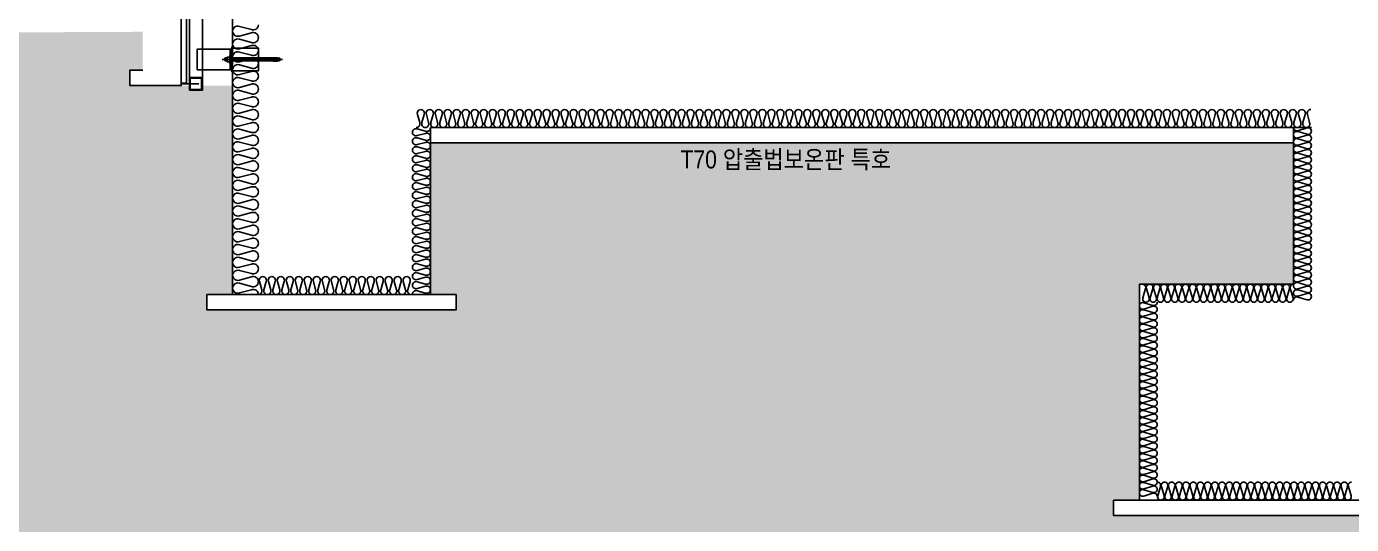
# Model space of a CAD drawing. Header units: millimetres. Extents: x 19868 to 801382, y -4805 to 85279.
# Drawn here: x 296686 to 301844, y 32914 to 34852 of the extents above; entities that cross this region are included whole.
import ezdxf
from ezdxf.enums import TextEntityAlignment as Align

# ---------------------------------------------------------------- set-up
doc = ezdxf.new("R2010")
doc.units = ezdxf.units.MM
doc.header["$LTSCALE"] = 250
for name, color, linetype in [('A-ETC-8', 8, 'Continuous'), ('A-FIN', 6, 'Continuous'), ('A-버림CONC', 4, 'Continuous'), ('ISL', 251, 'Continuous'), ('지반', 254, 'Continuous'), ('타일', 6, 'Continuous')]:
    doc.layers.add(name, color=color, linetype=linetype)
doc.layers.add('NOPLOT', color=191, linetype='Continuous', plot=False)
doc.layers.add('NOPLOT-단열', color=225, linetype='Continuous', plot=False)
doc.styles.add('Gdim', font='')
doc.styles.get('Gdim').set_extended_font_data('Dotum')

# ---------------------------------------------------------------- blocks, each defined once
blk = doc.blocks.new('A$Cae507117')
at = {"layer": 'A-ETC-8'}
for points in [[(-50, 0), (-50, -50), (0, -50), (0, 0)], [(-46.8, -3.2), (-46.8, -46.8), (-3.2, -46.8), (-3.2, -3.2)]]:
    blk.add_lwpolyline(points, close=True, dxfattribs=at)
blk = doc.blocks.new('너트 M12')
for p, q in [((-9, 0), (9, 0)), ((-9.5, -9), (-9.5, -0.5)), ((9, -9.5), (-9, -9.5)), ((0, -8.3), (0, -1.2)), ((9.5, -0.5), (9.5, -9))]:
    blk.add_line(p, q)
for centre, start, end in [((-9, -0.5), 90, 180), ((-9, -9), 180, 270), ((9, -0.5), 0, 90), ((9, -9), 270, 0)]:
    blk.add_arc(centre, 0.5, start, end)
at = {"extrusion": (0, 0, -1)}
for centre, major_axis, ratio, start_param, end_param in [((-4.8, -0.9), (-4.75, 0.31), 0.185359, -0.024388, 3.141593), ((4.8, -0.9), (4.75, 0.31), 0.185108, 3.141593, 6.30754), ((-4.8, -8.6), (4.75, 0.31), 0.187111, 0, 3.166211), ((4.8, -8.6), (-4.75, 0.31), 0.185991, 3.117121, 6.283185)]:
    blk.add_ellipse(centre, major_axis=major_axis, ratio=ratio, start_param=start_param, end_param=end_param, dxfattribs=at)
blk = doc.blocks.new('A$C72d8c3b6')
at = {"layer": 'A-ETC-8'}
for p, q in [((94, 0), (-141, 0)), ((-131, 4.5), (-129.5, 6)), ((-121, 4.5), (-131, 4.5)), ((-131, -4.5), (-131, 4.5)), ((-121, 6), (-129.5, 6)), ((-129.5, -6), (-129.5, 6)), ((0, 6), (-109.5, 6)), ((0, 6), (54, 6)), ((54, -6), (54, 6)), ((54, 6), (57, 6)), ((57, -6), (57, 6)), ((71, 4.5), (57, 4.5)), ((57.6, 6.2), (57.6, -6.2)), ((60.6, 6.2), (57.6, 6.2)), ((60.6, 6.2), (75.6, 6.2)), ((61.6, -2), (61.6, 2)), ((65.6, 1.5), (65.6, 2)), ((66.1, 1), (72.7, 1)), ((71, 4.5), (82, 6)), ((76.1, 2.7), (74.3, 1.5)), ((76.6, 5.2), (76.6, 3.5)), ((82, 6), (82.5, 6)), ((84, 4.5), (84, -4.5)), ((-120.8, -4.5), (-131, -4.5)), ((-131, -4.5), (-129.5, -6)), ((-121, -6), (-129.5, -6)), ((-109.5, -6), (0, -6)), ((54, -6), (0, -6)), ((57, -6), (54, -6)), ((71, -4.5), (57, -4.5)), ((60.6, -6.2), (57.6, -6.2)), ((75.6, -6.2), (60.6, -6.2)), ((65.6, -2), (65.6, -1.5)), ((66.1, -1), (72.7, -1)), ((82, -6), (71, -4.5)), ((76.1, -2.7), (74.3, -1.5)), ((76.6, -3.5), (76.6, -5.2)), ((82.5, -6), (82, -6))]:
    blk.add_line(p, q, dxfattribs=at)
for points in [[(-238.5, 40), (-103.5, 40), (-103.5, -40), (-238.5, -40)], [(-109.5, 15), (-109.5, -15), (-111.5, -15), (-111.5, 15)], [(-103.5, -40), (-109.5, -40), (-109.5, 40), (-103.5, 40)], [(-100, 44.5), (-100, -44.5), (0, -44.5), (0, 44.5)]]:
    blk.add_lwpolyline(points, close=True, dxfattribs=at)
blk.add_lwpolyline([(-103.5, 47.5), (-103.5, -47.5, 0.414214), (-102.5, -48.5), (-100, -48.5), (-100, 48.5), (-102.5, 48.5, 0.414214)], format="xyb", close=True, dxfattribs=at)
for centre, radius, start, end in [((63.6, 2), 2, 90, 180), ((63.6, 2), 2, 0, 90), ((66.1, 1.5), 0.5, 180, 270), ((72.7, 4), 3, 270, 303.6901), ((75.6, 5.2), 1, 0, 90), ((75.6, 3.5), 1, 303.6901, 0), ((82.5, 4.5), 1.5, 0, 90), ((63.6, -2), 2, 180, 270), ((63.6, -2), 2, 270, 0), ((66.1, -1.5), 0.5, 90, 180), ((72.7, -4), 3, 56.3099, 90), ((75.6, -5.2), 1, 270, 0), ((75.6, -3.5), 1, 0, 56.3099), ((82.5, -4.5), 1.5, 270, 0)]:
    blk.add_arc(centre, radius, start, end, dxfattribs=at)
at = {"layer": 'A-ETC-8', "rotation": 270}
blk.add_blockref('너트 M12', (-111.5, 0), dxfattribs=at)
blk = doc.blocks.new('A$C229340cb')
at = {"layer": 'A-FIN'}
blk.add_lwpolyline([(-67.9, 3), (-47.9, 3), (-47.9, 297), (-67.9, 297)], close=True, dxfattribs=at)
at = {"layer": 'NOPLOT'}
for p, q in [((-67.9, 300), (0, 300)), ((-67.9, 0), (0, 0))]:
    blk.add_line(p, q, dxfattribs=at)
blk = doc.blocks.new('A$C4a48d538')
at = {"layer": 'A-FIN'}
blk.add_blockref('A$C229340cb', (-232.1, -300), dxfattribs=at)

msp = doc.modelspace()

# ---------------------------------------------------------------- hatches: boundary and pattern name
at = {"layer": '지반'}
h = msp.add_hatch(dxfattribs=at)
h.set_pattern_fill('EARTH', color=251, scale=70, angle=45)
h.paths.add_polyline_path([(230117.8, 33228.9), (230117.8, 23234.4), (380882.4, 23234.4), (380882.4, 34608.9), (372088.2, 34608.9), (372088.2, 34478.9), (372138.2, 34478.9), (372138.2, 34418.9), (371888.2, 34418.9), (371888.2, 34478.9), (371938.2, 34478.9), (371938.2, 34628.9), (369888.2, 34628.9), (369888.2, 33808.9), (369988.2, 33808.9), (369988.2, 33748.9), (369018.2, 33748.9), (369018.2, 33808.9), (369118.2, 33808.9), (369118.2, 34448.9), (368478.2, 34448.9), (368298.2, 34268.9), (366478.2, 34268.9), (366298.2, 34448.9), (365558.2, 34448.9), (365558.2, 33808.9), (365658.2, 33808.9), (365658.2, 33748.9), (364718.2, 33748.9), (364718.2, 33808.9), (364818.2, 33808.9), (364818.2, 34248.9), (359718.2, 34248.9), (359648.2, 34318.9), (332888.2, 34318.9), (332888.2, 33878.9), (332988.2, 33878.9), (332988.2, 33818.9), (332188.2, 33818.9), (332188.2, 33878.9), (332288.2, 33878.9), (332288.2, 34518.9), (331358.2, 34518.9), (331178.2, 34338.9), (329598.2, 34338.9), (329418.2, 34518.9), (328588.2, 34518.9), (328588.2, 33878.9), (328688.2, 33878.9), (328688.2, 33818.9), (327888.2, 33818.9), (327888.2, 33078.9), (327988.2, 33078.9), (327988.2, 33018.9), (327388.2, 33018.9), (327388.2, 33078.9), (327488.2, 33078.9), (327488.2, 33418.9), (324988.2, 33418.9), (324988.2, 32878.9), (325088.2, 32878.9), (325088.2, 32818.9), (324288.2, 32818.9), (324288.2, 32878.9), (324388.2, 32878.9), (324388.2, 33418.9), (320338.2, 33418.9), (319938.2, 33018.9), (307728.2, 33018.9), (307658.2, 32948.9), (300918.2, 32948.9), (300918.2, 33008.9), (301018.2, 33008.9), (301018.2, 33848.9), (301618.2, 33848.9), (301618.2, 34398.9), (298258.2, 34398.9), (298258.2, 33808.9), (298358.2, 33808.9), (298358.2, 33748.9), (297388.2, 33748.9), (297388.2, 33808.9), (297488.2, 33808.9), (297488.2, 34622.3), (297370.2, 34622.3), (297370.2, 34603.9), (297320.2, 34603.9), (297320.2, 34622.3), (297088.2, 34622.3), (297088.2, 34682.3), (297138.2, 34682.3), (297138.2, 34831.6), (294813.2, 34820.3), (292488.3, 34808.9), (280638.2, 34568.9), (268788.2, 34328.9), (245888.2, 34228.9), (237788.2, 33228.9)])

# ---------------------------------------------------------------- linework, layer by layer
at = {"layer": 'A-ETC-8'}
for p, q in [((297320.2, 34653.9, 0), (297320.2, 43706.2)), ((297370.2, 34653.9, 0), (297370.2, 43705.7))]:
    msp.add_line(p, q, dxfattribs=at)
at = {"layer": 'A-버림CONC'}
for p, q in [((301018.2, 33008.9), (300918.2, 33008.9)), ((300918.2, 33008.9), (300918.2, 32948.9)), ((300918.2, 32948.9), (307658.2, 32948.9))]:
    msp.add_line(p, q, dxfattribs=at)
for points in [[(297138.2, 34682.3), (297088.2, 34682.3), (297088.2, 34622.3), (297288.2, 34622.3), (297288.2, 34682.3), (297288.2, 34682.3)], [(298258.2, 34398.9), (301618.2, 34398.9)], [(297488.2, 33808.9), (297388.2, 33808.9), (297388.2, 33748.9), (298358.2, 33748.9), (298358.2, 33808.9), (298258.2, 33808.9)]]:
    msp.add_lwpolyline(points, dxfattribs=at)
at = {"layer": 'ISL'}
for p, q in [((297488.2, 42224.2), (297488.2, 33808.9)), ((298258.2, 34458.9), (301688.2, 34458.9))]:
    msp.add_line(p, q, dxfattribs=at)
for points in [[(297588.2, 34858.9, -0.524856), (297561.1, 34840.2), (297515.3, 34852.6, 1.449198), (297515.3, 34815.2), (297561.1, 34827.6, -0.524856), (297588.2, 34808.9, -0.524856), (297561.1, 34790.2), (297515.3, 34802.6, 1.449198), (297515.3, 34765.2), (297561.1, 34777.6, -0.524856), (297588.2, 34758.9, -0.524856), (297561.1, 34740.2), (297515.3, 34752.6, 1.449198), (297515.3, 34715.2), (297561.1, 34727.6, -0.524856), (297588.2, 34708.9, -0.524856), (297561.1, 34690.2), (297515.3, 34702.6, 1.449198), (297515.3, 34665.2), (297561.1, 34677.6, -0.524856), (297588.2, 34658.9, -0.524856), (297561.1, 34640.2), (297515.3, 34652.6, 1.449198), (297515.3, 34615.2), (297561.1, 34627.6, -0.524856), (297588.2, 34608.9, -0.524856), (297561.1, 34590.2), (297515.3, 34602.6, 0.524933), (297488.2, 34583.9, 0.524933), (297515.3, 34565.2), (297561.1, 34577.6, -0.524856), (297588.2, 34558.9, -0.524856), (297561.1, 34540.2), (297515.3, 34552.6, 1.449198), (297515.3, 34515.2), (297561.1, 34527.6, -0.524856), (297588.2, 34508.9, -0.524856), (297561.1, 34490.2), (297515.3, 34502.6, 1.449198), (297515.3, 34465.2), (297561.1, 34477.6, -0.524856), (297588.2, 34458.9, -0.524856), (297561.1, 34440.2), (297515.3, 34452.6, 1.449198), (297515.3, 34415.2), (297561.1, 34427.6, -0.524856), (297588.2, 34408.9, -0.524856), (297561.1, 34390.2), (297515.3, 34402.6, 1.449198), (297515.3, 34365.2), (297561.1, 34377.6, -0.524856), (297588.2, 34358.9, -0.524856), (297561.1, 34340.2), (297515.3, 34352.6, 1.449198), (297515.3, 34315.2), (297561.1, 34327.6, -0.524856), (297588.2, 34308.9, -0.524856), (297561.1, 34290.2), (297515.3, 34302.6, 1.449198), (297515.3, 34265.2), (297561.1, 34277.6, -0.524856), (297588.2, 34258.9, -0.524856), (297561.1, 34240.2), (297515.3, 34252.6, 1.449198), (297515.3, 34215.2), (297561.1, 34227.6, -0.524856), (297588.2, 34208.9, -0.524856), (297561.1, 34190.2), (297515.3, 34202.6, 1.449198), (297515.3, 34165.2), (297561.1, 34177.6, -0.524856), (297588.2, 34158.9, -0.524856), (297561.1, 34140.2), (297515.3, 34152.6, 1.449198), (297515.3, 34115.2), (297561.1, 34127.6, -0.524856), (297588.2, 34108.9, -0.524856), (297561.1, 34090.2), (297515.3, 34102.6, 1.449198), (297515.3, 34065.2), (297561.1, 34077.6, -0.524856), (297588.2, 34058.9, -0.524856), (297561.1, 34040.2), (297515.3, 34052.6, 1.449198), (297515.3, 34015.2), (297561.1, 34027.6, -0.524856), (297588.2, 34008.9, -0.524856), (297561.1, 33990.2), (297515.3, 34002.6, 1.449198), (297515.3, 33965.2), (297561.1, 33977.6, -0.524856), (297588.2, 33958.9, -0.524856), (297561.1, 33940.2), (297515.3, 33952.6, 1.449198), (297515.3, 33915.2), (297561.1, 33927.6, -0.524856), (297588.2, 33908.9, -0.524856), (297561.1, 33890.2), (297515.3, 33902.6, 1.449198), (297515.3, 33865.2), (297561.1, 33877.6, -0.524856), (297588.2, 33858.9, -0.524856), (297561.1, 33840.2), (297515.3, 33852.6, 1.449198), (297515.3, 33815.2), (297561.1, 33827.6, -0.524856), (297588.2, 33808.9)], [(301685.7, 34528.9, 0.524906), (301672.6, 34510), (301681.3, 34477.9, -0.524856), (301668.2, 34458.9, -0.524856), (301655.1, 34477.9), (301663.8, 34510, 1.449198), (301637.6, 34510), (301646.3, 34477.9, -0.524856), (301633.2, 34458.9, -0.524856), (301620.1, 34477.9), (301628.8, 34510, 1.449198), (301602.6, 34510), (301611.3, 34477.9, -0.524856), (301598.2, 34458.9, -0.524856), (301585.1, 34477.9), (301593.8, 34510, 1.449198), (301567.6, 34510), (301576.3, 34477.9, -0.524856), (301563.2, 34458.9, -0.524856), (301550.1, 34477.9), (301558.8, 34510, 1.449198), (301532.6, 34510), (301541.3, 34477.9, -0.524856), (301528.2, 34458.9, -0.524856), (301515.1, 34477.9), (301523.8, 34510, 1.449198), (301497.6, 34510), (301506.3, 34477.9, -0.524856), (301493.2, 34458.9, -0.524856), (301480.1, 34477.9), (301488.8, 34510, 1.449198), (301462.6, 34510), (301471.3, 34477.9, -0.524856), (301458.2, 34458.9, -0.524856), (301445.1, 34477.9), (301453.8, 34510, 1.449198), (301427.6, 34510), (301436.3, 34477.9, -0.524856), (301423.2, 34458.9, -0.524856), (301410.1, 34477.9), (301418.8, 34510, 1.449198), (301392.6, 34510), (301401.3, 34477.9, -0.524856), (301388.2, 34458.9, -0.524856), (301375.1, 34477.9), (301383.8, 34510, 1.449198), (301357.6, 34510), (301366.3, 34477.9, -0.524856), (301353.2, 34458.9, -0.524856), (301340.1, 34477.9), (301348.8, 34510, 1.449198), (301322.6, 34510), (301331.3, 34477.9, -0.524856), (301318.2, 34458.9, -0.524856), (301305.1, 34477.9), (301313.8, 34510, 1.449198), (301287.6, 34510), (301296.3, 34477.9, -0.524856), (301283.2, 34458.9, -0.524856), (301270.1, 34477.9), (301278.8, 34510, 1.449198), (301252.6, 34510), (301261.3, 34477.9, -0.524856), (301248.2, 34458.9, -0.524856), (301235.1, 34477.9), (301243.8, 34510, 1.449198), (301217.6, 34510), (301226.3, 34477.9, -0.524856), (301213.2, 34458.9, -0.524856), (301200.1, 34477.9), (301208.8, 34510, 1.449198), (301182.6, 34510), (301191.3, 34477.9, -0.524856), (301178.2, 34458.9, -0.524856), (301165.1, 34477.9), (301173.8, 34510, 1.449198), (301147.6, 34510), (301156.3, 34477.9, -0.524856), (301143.2, 34458.9, -0.524856), (301130.1, 34477.9), (301138.8, 34510, 1.449198), (301112.6, 34510), (301121.3, 34477.9, -0.524856), (301108.2, 34458.9, -0.524856), (301095.1, 34477.9), (301103.8, 34510, 1.449198), (301077.6, 34510), (301086.3, 34477.9, -0.524856), (301073.2, 34458.9, -0.524856), (301060.1, 34477.9), (301068.8, 34510, 1.449198), (301042.6, 34510), (301051.3, 34477.9, -0.524856), (301038.2, 34458.9, -0.524856), (301025.1, 34477.9), (301033.8, 34510, 1.449198), (301007.6, 34510), (301016.3, 34477.9, -0.524856), (301003.2, 34458.9, -0.524856), (300990.1, 34477.9), (300998.8, 34510, 1.449198), (300972.6, 34510), (300981.3, 34477.9, -0.524856), (300968.2, 34458.9, -0.524856), (300955.1, 34477.9), (300963.8, 34510, 1.449198), (300937.6, 34510), (300946.3, 34477.9, -0.524856), (300933.2, 34458.9, -0.524856), (300920.1, 34477.9), (300928.8, 34510, 1.449198), (300902.6, 34510), (300911.3, 34477.9, -0.524856), (300898.2, 34458.9, -0.524856), (300885.1, 34477.9), (300893.8, 34510, 1.449198), (300867.6, 34510), (300876.3, 34477.9, -0.524856), (300863.2, 34458.9, -0.524856), (300850.1, 34477.9), (300858.8, 34510, 1.449198), (300832.6, 34510), (300841.3, 34477.9, -0.524856), (300828.2, 34458.9, -0.524856), (300815.1, 34477.9), (300823.8, 34510, 1.449198), (300797.6, 34510), (300806.3, 34477.9, -0.524856), (300793.2, 34458.9, -0.524856), (300780.1, 34477.9), (300788.8, 34510, 1.449198), (300762.6, 34510), (300771.3, 34477.9, -0.524856), (300758.2, 34458.9, -0.524856), (300745.1, 34477.9), (300753.8, 34510, 1.449198), (300727.6, 34510), (300736.3, 34477.9, -0.524856), (300723.2, 34458.9, -0.524856), (300710.1, 34477.9), (300718.8, 34510, 1.449198), (300692.6, 34510), (300701.3, 34477.9, -0.524856), (300688.2, 34458.9, -0.524856), (300675.1, 34477.9), (300683.8, 34510, 1.449198), (300657.6, 34510), (300666.3, 34477.9, -0.524856), (300653.2, 34458.9, -0.524856), (300640.1, 34477.9), (300648.8, 34510, 1.449198), (300622.6, 34510), (300631.3, 34477.9, -0.524856), (300618.2, 34458.9, -0.524856), (300605.1, 34477.9), (300613.8, 34510, 1.449198), (300587.6, 34510), (300596.3, 34477.9, -0.524856), (300583.2, 34458.9, -0.524856), (300570.1, 34477.9), (300578.8, 34510, 1.449198), (300552.6, 34510), (300561.3, 34477.9, -0.524856), (300548.2, 34458.9, -0.524856), (300535.1, 34477.9), (300543.8, 34510, 1.449198), (300517.6, 34510), (300526.3, 34477.9, -0.524856), (300513.2, 34458.9, -0.524856), (300500.1, 34477.9), (300508.8, 34510, 1.449198), (300482.6, 34510), (300491.3, 34477.9, -0.524856), (300478.2, 34458.9, -0.524856), (300465.1, 34477.9), (300473.8, 34510, 1.449198), (300447.6, 34510), (300456.3, 34477.9, -0.524856), (300443.2, 34458.9, -0.524856), (300430.1, 34477.9), (300438.8, 34510, 1.449198), (300412.6, 34510), (300421.3, 34477.9, -0.524856), (300408.2, 34458.9, -0.524856), (300395.1, 34477.9), (300403.8, 34510, 1.449198), (300377.6, 34510), (300386.3, 34477.9, -0.524856), (300373.2, 34458.9, -0.524856), (300360.1, 34477.9), (300368.8, 34510, 1.449198), (300342.6, 34510), (300351.3, 34477.9, -0.524856), (300338.2, 34458.9, -0.524856), (300325.1, 34477.9), (300333.8, 34510, 1.449198), (300307.6, 34510), (300316.3, 34477.9, -0.524856), (300303.2, 34458.9, -0.524856), (300290.1, 34477.9), (300298.8, 34510, 1.449198), (300272.6, 34510), (300281.3, 34477.9, -0.524856), (300268.2, 34458.9, -0.524856), (300255.1, 34477.9), (300263.8, 34510, 1.449198), (300237.6, 34510), (300246.3, 34477.9, -0.524856), (300233.2, 34458.9, -0.524856), (300220.1, 34477.9), (300228.8, 34510, 1.449198), (300202.6, 34510), (300211.3, 34477.9, -0.524856), (300198.2, 34458.9, -0.524856), (300185.1, 34477.9), (300193.8, 34510, 1.449198), (300167.6, 34510), (300176.3, 34477.9, -0.524856), (300163.2, 34458.9, -0.524856), (300150.1, 34477.9), (300158.8, 34510, 1.449198), (300132.6, 34510), (300141.3, 34477.9, -0.524856), (300128.2, 34458.9, -0.524856), (300115.1, 34477.9), (300123.8, 34510, 1.449198), (300097.6, 34510), (300106.3, 34477.9, -0.524856), (300093.2, 34458.9, -0.524856), (300080.1, 34477.9), (300088.8, 34510, 1.449198), (300062.6, 34510), (300071.3, 34477.9, -0.524856), (300058.2, 34458.9, -0.524856), (300045.1, 34477.9), (300053.8, 34510, 1.449198), (300027.6, 34510), (300036.3, 34477.9, -0.524856), (300023.2, 34458.9, -0.524856), (300010.1, 34477.9), (300018.8, 34510, 1.449198), (299992.6, 34510), (300001.3, 34477.9, -0.524856), (299988.2, 34458.9, -0.524856), (299975.1, 34477.9), (299983.8, 34510, 1.449198), (299957.6, 34510), (299966.3, 34477.9, -0.524856), (299953.2, 34458.9, -0.524856), (299940.1, 34477.9), (299948.8, 34510, 1.449198), (299922.6, 34510), (299931.3, 34477.9, -0.524856), (299918.2, 34458.9, -0.524856), (299905.1, 34477.9), (299913.8, 34510, 1.449198), (299887.6, 34510), (299896.3, 34477.9, -0.524856), (299883.2, 34458.9, -0.524856), (299870.1, 34477.9), (299878.8, 34510, 1.449198), (299852.6, 34510), (299861.3, 34477.9, -0.524856), (299848.2, 34458.9, -0.524856), (299835.1, 34477.9), (299843.8, 34510, 1.449198), (299817.6, 34510), (299826.3, 34477.9, -0.524856), (299813.2, 34458.9, -0.524856), (299800.1, 34477.9), (299808.8, 34510, 1.449198), (299782.6, 34510), (299791.3, 34477.9, -0.524856), (299778.2, 34458.9, -0.524856), (299765.1, 34477.9), (299773.8, 34510, 1.449198), (299747.6, 34510), (299756.3, 34477.9, -0.524856), (299743.2, 34458.9, -0.524856), (299730.1, 34477.9), (299738.8, 34510, 1.449198), (299712.6, 34510), (299721.3, 34477.9, -0.524856), (299708.2, 34458.9, -0.524856), (299695.1, 34477.9), (299703.8, 34510, 1.449198), (299677.6, 34510), (299686.3, 34477.9, -0.524856), (299673.2, 34458.9, -0.524856), (299660.1, 34477.9), (299668.8, 34510, 1.449198), (299642.6, 34510), (299651.3, 34477.9, -0.524856), (299638.2, 34458.9, -0.524856), (299625.1, 34477.9), (299633.8, 34510, 1.449198), (299607.6, 34510), (299616.3, 34477.9, -0.524856), (299603.2, 34458.9, -0.524856), (299590.1, 34477.9), (299598.8, 34510, 1.449198), (299572.6, 34510), (299581.3, 34477.9, -0.524856), (299568.2, 34458.9, -0.524856), (299555.1, 34477.9), (299563.8, 34510, 1.449198), (299537.6, 34510), (299546.3, 34477.9, -0.524856), (299533.2, 34458.9, -0.524856), (299520.1, 34477.9), (299528.8, 34510, 1.449198), (299502.6, 34510), (299511.3, 34477.9, -0.524856), (299498.2, 34458.9, -0.524856), (299485.1, 34477.9), (299493.8, 34510, 1.449198), (299467.6, 34510), (299476.3, 34477.9, -0.524856), (299463.2, 34458.9, -0.524856), (299450.1, 34477.9), (299458.8, 34510, 1.449198), (299432.6, 34510), (299441.3, 34477.9, -0.524856), (299428.2, 34458.9, -0.524856), (299415.1, 34477.9), (299423.8, 34510, 1.449198), (299397.6, 34510), (299406.3, 34477.9, -0.524856), (299393.2, 34458.9, -0.524856), (299380.1, 34477.9), (299388.8, 34510, 1.449198), (299362.6, 34510), (299371.3, 34477.9, -0.524856), (299358.2, 34458.9, -0.524856), (299345.1, 34477.9), (299353.8, 34510, 1.449198), (299327.6, 34510), (299336.3, 34477.9, -0.524856), (299323.2, 34458.9, -0.524856), (299310.1, 34477.9), (299318.8, 34510, 1.449198), (299292.6, 34510), (299301.3, 34477.9, -0.524856), (299288.2, 34458.9, -0.524856), (299275.1, 34477.9), (299283.8, 34510, 1.449198), (299257.6, 34510), (299266.3, 34477.9, -0.524856), (299253.2, 34458.9, -0.524856), (299240.1, 34477.9), (299248.8, 34510, 1.449198), (299222.6, 34510), (299231.3, 34477.9, -0.524856), (299218.2, 34458.9, -0.524856), (299205.1, 34477.9), (299213.8, 34510, 1.449198), (299187.6, 34510), (299196.3, 34477.9, -0.524856), (299183.2, 34458.9, -0.524856), (299170.1, 34477.9), (299178.8, 34510, 1.449198), (299152.6, 34510), (299161.3, 34477.9, -0.524856), (299148.2, 34458.9, -0.524856), (299135.1, 34477.9), (299143.8, 34510, 1.449198), (299117.6, 34510), (299126.3, 34477.9, -0.524856), (299113.2, 34458.9, -0.524856), (299100.1, 34477.9), (299108.8, 34510, 1.449198), (299082.6, 34510), (299091.3, 34477.9, -0.524856), (299078.2, 34458.9, -0.524856), (299065.1, 34477.9), (299073.8, 34510, 1.449198), (299047.6, 34510), (299056.3, 34477.9, -0.524856), (299043.2, 34458.9, -0.524856), (299030.1, 34477.9), (299038.8, 34510, 1.449198), (299012.6, 34510), (299021.3, 34477.9, -0.524856), (299008.2, 34458.9, -0.524856), (298995.1, 34477.9), (299003.8, 34510, 1.449198), (298977.6, 34510), (298986.3, 34477.9, -0.524856), (298973.2, 34458.9, -0.524856), (298960.1, 34477.9), (298968.8, 34510, 1.449198), (298942.6, 34510), (298951.3, 34477.9, -0.524856), (298938.2, 34458.9, -0.524856), (298925.1, 34477.9), (298933.8, 34510, 1.449198), (298907.6, 34510), (298916.3, 34477.9, -0.524856), (298903.2, 34458.9, -0.524856), (298890.1, 34477.9), (298898.8, 34510, 1.449198), (298872.6, 34510), (298881.3, 34477.9, -0.524856), (298868.2, 34458.9, -0.524856), (298855.1, 34477.9), (298863.8, 34510, 1.449198), (298837.6, 34510), (298846.3, 34477.9, -0.524856), (298833.2, 34458.9, -0.524856), (298820.1, 34477.9), (298828.8, 34510, 1.449198), (298802.6, 34510), (298811.3, 34477.9, -0.524856), (298798.2, 34458.9, -0.524856), (298785.1, 34477.9), (298793.8, 34510, 1.449198), (298767.6, 34510), (298776.3, 34477.9, -0.524856), (298763.2, 34458.9, -0.524856), (298750.1, 34477.9), (298758.8, 34510, 1.449198), (298732.6, 34510), (298741.3, 34477.9, -0.524856), (298728.2, 34458.9, -0.524856), (298715.1, 34477.9), (298723.8, 34510, 1.449198), (298697.6, 34510), (298706.3, 34477.9, -0.524856), (298693.2, 34458.9, -0.524856), (298680.1, 34477.9), (298688.8, 34510, 1.449198), (298662.6, 34510), (298671.3, 34477.9, -0.524856), (298658.2, 34458.9, -0.524856), (298645.1, 34477.9), (298653.8, 34510, 1.449198), (298627.6, 34510), (298636.3, 34477.9, -0.524856), (298623.2, 34458.9, -0.524856), (298610.1, 34477.9), (298618.8, 34510, 1.449198), (298592.6, 34510), (298601.3, 34477.9, -0.524856), (298588.2, 34458.9, -0.524856), (298575.1, 34477.9), (298583.8, 34510, 1.449198), (298557.6, 34510), (298566.3, 34477.9, -0.524856), (298553.2, 34458.9, -0.524856), (298540.1, 34477.9), (298548.8, 34510, 1.449198), (298522.6, 34510), (298531.3, 34477.9, -0.524856), (298518.2, 34458.9, -0.524856), (298505.1, 34477.9), (298513.8, 34510, 1.449198), (298487.6, 34510), (298496.3, 34477.9, -0.524856), (298483.2, 34458.9, -0.524856), (298470.1, 34477.9), (298478.8, 34510, 1.449198), (298452.6, 34510), (298461.3, 34477.9, -0.524856), (298448.2, 34458.9, -0.524856), (298435.1, 34477.9), (298443.8, 34510, 1.449198), (298417.6, 34510), (298426.3, 34477.9, -0.524856), (298413.2, 34458.9, -0.524856), (298400.1, 34477.9), (298408.8, 34510, 1.449198), (298382.6, 34510), (298391.3, 34477.9, -0.524856), (298378.2, 34458.9, -0.524856), (298365.1, 34477.9), (298373.8, 34510, 1.449198), (298347.6, 34510), (298356.3, 34477.9, -0.524856), (298343.2, 34458.9, -0.524856), (298330.1, 34477.9), (298338.8, 34510, 1.449198), (298312.6, 34510), (298321.3, 34477.9, -0.524856), (298308.2, 34458.9, -0.524856), (298295.1, 34477.9), (298303.8, 34510, 1.449198), (298277.6, 34510), (298286.3, 34477.9, -0.524856), (298273.2, 34458.9, -0.524856), (298260.1, 34477.9), (298268.8, 34510, 1.449198), (298242.6, 34510), (298251.3, 34477.9, -0.524856), (298238.2, 34458.9, -0.524856), (298225.1, 34477.9), (298233.8, 34510, 1.449198), (298207.6, 34510), (298216.3, 34477.9, -0.524856), (298203.2, 34458.9)], [(298188.2, 33810.5, -0.522884), (298207.2, 33823.5), (298239.2, 33814.8, 0.524856), (298258.2, 33827.9, 0.524856), (298239.2, 33841), (298207.2, 33832.3, -1.449198), (298207.2, 33858.5), (298239.2, 33849.8, 0.524856), (298258.2, 33862.9, 0.524856), (298239.2, 33876), (298207.2, 33867.3, -1.449198), (298207.2, 33893.5), (298239.2, 33884.8, 0.524856), (298258.2, 33897.9, 0.524856), (298239.2, 33911), (298207.2, 33902.3, -1.449198), (298207.2, 33928.5), (298239.2, 33919.8, 0.524856), (298258.2, 33932.9, 0.524856), (298239.2, 33946), (298207.2, 33937.3, -1.449198), (298207.2, 33963.5), (298239.2, 33954.8, 0.524856), (298258.2, 33967.9, 0.524856), (298239.2, 33981), (298207.2, 33972.3, -1.449198), (298207.2, 33998.5), (298239.2, 33989.8, 0.524856), (298258.2, 34002.9, 0.524856), (298239.2, 34016), (298207.2, 34007.3, -1.449198), (298207.2, 34033.5), (298239.2, 34024.8, 0.524856), (298258.2, 34037.9, 0.524856), (298239.2, 34051), (298207.2, 34042.3, -1.449198), (298207.2, 34068.5), (298239.2, 34059.8, 0.524856), (298258.2, 34072.9, 0.524856), (298239.2, 34086), (298207.2, 34077.3, -1.449198), (298207.2, 34103.5), (298239.2, 34094.8, 0.524856), (298258.2, 34107.9, 0.524856), (298239.2, 34121), (298207.2, 34112.3, -1.449198), (298207.2, 34138.5), (298239.2, 34129.8, 0.524856), (298258.2, 34142.9, 0.524856), (298239.2, 34156), (298207.2, 34147.3, -1.449198), (298207.2, 34173.5), (298239.2, 34164.8, 0.524856), (298258.2, 34177.9, 0.524856), (298239.2, 34191), (298207.2, 34182.3, -1.449198), (298207.2, 34208.5), (298239.2, 34199.8, 0.524856), (298258.2, 34212.9, 0.524856), (298239.2, 34226), (298207.2, 34217.3, -1.449198), (298207.2, 34243.5), (298239.2, 34234.8, 0.524856), (298258.2, 34247.9, 0.524856), (298239.2, 34261), (298207.2, 34252.3, -1.449198), (298207.2, 34278.5), (298239.2, 34269.8, 0.524856), (298258.2, 34282.9, 0.524856), (298239.2, 34296), (298207.2, 34287.3, -1.449198), (298207.2, 34313.5), (298239.2, 34304.8, 0.524856), (298258.2, 34317.9, 0.524856), (298239.2, 34331), (298207.2, 34322.3, -1.449198), (298207.2, 34348.5), (298239.2, 34339.8, 0.524856), (298258.2, 34352.9, 0.524856), (298239.2, 34366), (298207.2, 34357.3, -0.524872), (298188.2, 34370.4, -0.524872), (298207.2, 34383.5), (298239.2, 34374.8, 0.524856), (298258.2, 34387.9, 0.524856), (298239.2, 34401), (298207.2, 34392.3, -1.449198), (298207.2, 34418.5), (298239.2, 34409.8, 0.524856), (298258.2, 34422.9, 0.524856), (298239.2, 34436), (298207.2, 34427.3, -1.449198), (298207.2, 34453.5), (298239.2, 34444.8, 0.524856), (298258.2, 34457.9, 0.018057), (298258.2, 34458.9, 0.018057)], [(301618.2, 34458.9, 0.509267), (301635.2, 34446.6), (301671.2, 34457.3, -1.372593), (301671.2, 34432.6), (301635.2, 34443.3, 0.509267), (301618.2, 34430.9, 0.509267), (301635.2, 34418.6), (301671.2, 34429.3, -1.372593), (301671.2, 34404.6), (301635.2, 34415.3, 0.509267), (301618.2, 34402.9, 0.509267), (301635.2, 34390.6), (301671.2, 34401.3, -1.372593), (301671.2, 34376.6), (301635.2, 34387.3, 0.509267), (301618.2, 34374.9, 0.509267), (301635.2, 34362.6), (301671.2, 34373.3, -1.372593), (301671.2, 34348.6), (301635.2, 34359.3, 0.509267), (301618.2, 34346.9, 0.509267), (301635.2, 34334.6), (301671.2, 34345.3, -1.372593), (301671.2, 34320.6), (301635.2, 34331.3, 0.509267), (301618.2, 34318.9, 0.509267), (301635.2, 34306.6), (301671.2, 34317.3, -1.372593), (301671.2, 34292.6), (301635.2, 34303.3, 0.509267), (301618.2, 34290.9, 0.509267), (301635.2, 34278.6), (301671.2, 34289.3, -1.372593), (301671.2, 34264.6), (301635.2, 34275.3, 0.509267), (301618.2, 34262.9, 0.509267), (301635.2, 34250.6), (301671.2, 34261.3, -1.372593), (301671.2, 34236.6), (301635.2, 34247.3, 0.509267), (301618.2, 34234.9, 0.509267), (301635.2, 34222.6), (301671.2, 34233.3, -1.372593), (301671.2, 34208.6), (301635.2, 34219.3, 0.509267), (301618.2, 34206.9, 0.509267), (301635.2, 34194.6), (301671.2, 34205.3, -1.372593), (301671.2, 34180.6), (301635.2, 34191.3, 0.509267), (301618.2, 34178.9, 0.509267), (301635.2, 34166.6), (301671.2, 34177.3, -1.372593), (301671.2, 34152.6), (301635.2, 34163.3, 0.509267), (301618.2, 34150.9, 0.509267), (301635.2, 34138.6), (301671.2, 34149.3, -1.372593), (301671.2, 34124.6), (301635.2, 34135.3, 0.509267), (301618.2, 34122.9, 0.509267), (301635.2, 34110.6), (301671.2, 34121.3, -1.372593), (301671.2, 34096.6), (301635.2, 34107.3, 0.509267), (301618.2, 34094.9, 0.509267), (301635.2, 34082.6), (301671.2, 34093.3, -1.372593), (301671.2, 34068.6), (301635.2, 34079.3, 0.509267), (301618.2, 34066.9, 0.509267), (301635.2, 34054.6), (301671.2, 34065.3, -1.372593), (301671.2, 34040.6), (301635.2, 34051.3, 0.509267), (301618.2, 34038.9, 0.509267), (301635.2, 34026.6), (301671.2, 34037.3, -1.372593), (301671.2, 34012.6), (301635.2, 34023.3, 0.509267), (301618.2, 34010.9, 0.509267), (301635.2, 33998.6), (301671.2, 34009.3, -1.372593), (301671.2, 33984.6), (301635.2, 33995.3, 0.509267), (301618.2, 33982.9, 0.509267), (301635.2, 33970.6), (301671.2, 33981.3, -1.372593), (301671.2, 33956.6), (301635.2, 33967.3, 0.509267), (301618.2, 33954.9, 0.509267), (301635.2, 33942.6), (301671.2, 33953.3, -1.372593), (301671.2, 33928.6), (301635.2, 33939.3, 0.509267), (301618.2, 33926.9, 0.509267), (301635.2, 33914.6), (301671.2, 33925.3, -1.372593), (301671.2, 33900.6), (301635.2, 33911.3, 0.509267), (301618.2, 33898.9, 0.509267), (301635.2, 33886.6), (301671.2, 33897.3, -1.372593), (301671.2, 33872.6), (301635.2, 33883.3, 0.509267), (301618.2, 33870.9, 0.509267), (301635.2, 33858.6), (301671.2, 33869.3, -1.372593), (301671.2, 33844.6), (301635.2, 33855.3, 0.509267), (301618.2, 33842.9, 0.509267), (301635.2, 33830.6), (301671.2, 33841.3, -1.372593), (301671.2, 33816.6), (301635.2, 33827.3, 0.509267), (301618.2, 33814.9, 0.509267), (301635.2, 33802.6), (301671.2, 33813.3, -1.372593), (301671.2, 33788.6), (301635.2, 33799.3, 0.509267), (301618.2, 33786.9)], [(298183.2, 33808.9, -0.524856), (298170.1, 33827.9), (298178.8, 33860, 1.449198), (298152.6, 33860), (298161.3, 33827.9, -0.524856), (298148.2, 33808.9, -0.524856), (298135.1, 33827.9), (298143.8, 33860, 1.449198), (298117.6, 33860), (298126.3, 33827.9, -0.524856), (298113.2, 33808.9, -0.524856), (298100.1, 33827.9), (298108.8, 33860, 1.449198), (298082.6, 33860), (298091.3, 33827.9, -0.524856), (298078.2, 33808.9, -0.524856), (298065.1, 33827.9), (298073.8, 33860, 1.449198), (298047.6, 33860), (298056.3, 33827.9, -0.524856), (298043.2, 33808.9, -0.524856), (298030.1, 33827.9), (298038.8, 33860, 1.449198), (298012.6, 33860), (298021.3, 33827.9, -0.524856), (298008.2, 33808.9, -0.524856), (297995.1, 33827.9), (298003.8, 33860, 1.449198), (297977.6, 33860), (297986.3, 33827.9, -0.524856), (297973.2, 33808.9, -0.524856), (297960.1, 33827.9), (297968.8, 33860, 1.449198), (297942.6, 33860), (297951.3, 33827.9, -0.524856), (297938.2, 33808.9, -0.524856), (297925.1, 33827.9), (297933.8, 33860, 1.449198), (297907.6, 33860), (297916.3, 33827.9, -0.524856), (297903.2, 33808.9, -0.524856), (297890.1, 33827.9), (297898.8, 33860, 1.449198), (297872.6, 33860), (297881.3, 33827.9, -0.524856), (297868.2, 33808.9, -0.524856), (297855.1, 33827.9), (297863.8, 33860, 1.449198), (297837.6, 33860), (297846.3, 33827.9, -0.524856), (297833.2, 33808.9, -0.524856), (297820.1, 33827.9), (297828.8, 33860, 1.449198), (297802.6, 33860), (297811.3, 33827.9, -0.524856), (297798.2, 33808.9, -0.524856), (297785.1, 33827.9), (297793.8, 33860, 1.449198), (297767.6, 33860), (297776.3, 33827.9, -0.524856), (297763.2, 33808.9, -0.524856), (297750.1, 33827.9), (297758.8, 33860, 1.449198), (297732.6, 33860), (297741.3, 33827.9, -0.524856), (297728.2, 33808.9, -0.524856), (297715.1, 33827.9), (297723.8, 33860, 1.449198), (297697.6, 33860), (297706.3, 33827.9, -0.524856), (297693.2, 33808.9, -0.524856), (297680.1, 33827.9), (297688.8, 33860, 1.449198), (297662.6, 33860), (297671.3, 33827.9, -0.524856), (297658.2, 33808.9, -0.524856), (297645.1, 33827.9), (297653.8, 33860, 1.449198), (297627.6, 33860), (297636.3, 33827.9, -0.524856), (297623.2, 33808.9, -0.524856), (297610.1, 33827.9), (297618.8, 33860, 1.449198), (297592.6, 33860), (297601.3, 33827.9, -0.524856), (297588.2, 33808.9)], [(301618.2, 33848.9, 0.509267), (301605.8, 33832), (301616.6, 33795.9, -1.372593), (301591.8, 33795.9), (301602.6, 33832, 0.509267), (301590.2, 33848.9, 0.509267), (301577.8, 33832), (301588.6, 33795.9, -1.372593), (301563.8, 33795.9), (301574.6, 33832, 0.509267), (301562.2, 33848.9, 0.509267), (301549.8, 33832), (301560.6, 33795.9, -1.372593), (301535.8, 33795.9), (301546.6, 33832, 0.509267), (301534.2, 33848.9, 0.509267), (301521.8, 33832), (301532.6, 33795.9, -1.372593), (301507.8, 33795.9), (301518.6, 33832, 0.509267), (301506.2, 33848.9, 0.509267), (301493.8, 33832), (301504.6, 33795.9, -1.372593), (301479.8, 33795.9), (301490.6, 33832, 0.509267), (301478.2, 33848.9, 0.509267), (301465.8, 33832), (301476.6, 33795.9, -1.372593), (301451.8, 33795.9), (301462.6, 33832, 0.509267), (301450.2, 33848.9, 0.509267), (301437.8, 33832), (301448.6, 33795.9, -1.372593), (301423.8, 33795.9), (301434.6, 33832, 0.509267), (301422.2, 33848.9, 0.509267), (301409.8, 33832), (301420.6, 33795.9, -1.372593), (301395.8, 33795.9), (301406.6, 33832, 0.509267), (301394.2, 33848.9, 0.509267), (301381.8, 33832), (301392.6, 33795.9, -1.372593), (301367.8, 33795.9), (301378.6, 33832, 0.509267), (301366.2, 33848.9, 0.509267), (301353.8, 33832), (301364.6, 33795.9, -1.372593), (301339.8, 33795.9), (301350.6, 33832, 0.509267), (301338.2, 33848.9, 0.509267), (301325.8, 33832), (301336.6, 33795.9, -1.372593), (301311.8, 33795.9), (301322.6, 33832, 0.509267), (301310.2, 33848.9, 0.509267), (301297.8, 33832), (301308.6, 33795.9, -1.372593), (301283.8, 33795.9), (301294.6, 33832, 0.509267), (301282.2, 33848.9, 0.509267), (301269.8, 33832), (301280.6, 33795.9, -1.372593), (301255.8, 33795.9), (301266.6, 33832, 0.509267), (301254.2, 33848.9, 0.509267), (301241.8, 33832), (301252.6, 33795.9, -1.372593), (301227.8, 33795.9), (301238.6, 33832, 0.509267), (301226.2, 33848.9, 0.509267), (301213.8, 33832), (301224.6, 33795.9, -1.372593), (301199.8, 33795.9), (301210.6, 33832, 0.509267), (301198.2, 33848.9, 0.509267), (301185.8, 33832), (301196.6, 33795.9, -1.372593), (301171.8, 33795.9), (301182.6, 33832, 0.509267), (301170.2, 33848.9, 0.509267), (301157.8, 33832), (301168.6, 33795.9, -1.372593), (301143.8, 33795.9), (301154.6, 33832, 0.509267), (301142.2, 33848.9, 0.509267), (301129.8, 33832), (301140.6, 33795.9, -1.372593), (301115.8, 33795.9), (301126.6, 33832, 0.509267), (301114.2, 33848.9, 0.509267), (301101.8, 33832), (301112.6, 33795.9, -1.372593), (301087.8, 33795.9), (301098.6, 33832, 0.509267), (301086.2, 33848.9, 0.509267), (301073.8, 33832), (301084.6, 33795.9, -1.372593), (301059.8, 33795.9), (301070.6, 33832, 0.509267), (301058.2, 33848.9, 0.509267), (301045.8, 33832), (301056.6, 33795.9, -1.372593), (301031.8, 33795.9), (301042.6, 33832, 0.509267), (301030.2, 33848.9)], [(301088.2, 33778.9, -0.509267), (301071.2, 33766.6), (301035.2, 33777.3, 1.372593), (301035.2, 33752.6), (301071.2, 33763.3, -0.509267), (301088.2, 33750.9, -0.509267), (301071.2, 33738.6), (301035.2, 33749.3, 1.372593), (301035.2, 33724.6), (301071.2, 33735.3, -0.509267), (301088.2, 33722.9, -0.509267), (301071.2, 33710.6), (301035.2, 33721.3, 1.372593), (301035.2, 33696.6), (301071.2, 33707.3, -0.509267), (301088.2, 33694.9, -0.509267), (301071.2, 33682.6), (301035.2, 33693.3, 1.372593), (301035.2, 33668.6), (301071.2, 33679.3, -0.509267), (301088.2, 33666.9, -0.509267), (301071.2, 33654.6), (301035.2, 33665.3, 1.372593), (301035.2, 33640.6), (301071.2, 33651.3, -0.509267), (301088.2, 33638.9, -0.509267), (301071.2, 33626.6), (301035.2, 33637.3, 1.372593), (301035.2, 33612.6), (301071.2, 33623.3, -0.509267), (301088.2, 33610.9, -0.509267), (301071.2, 33598.6), (301035.2, 33609.3, 1.372593), (301035.2, 33584.6), (301071.2, 33595.3, -0.509267), (301088.2, 33582.9, -0.509267), (301071.2, 33570.6), (301035.2, 33581.3, 1.372593), (301035.2, 33556.6), (301071.2, 33567.3, -0.509267), (301088.2, 33554.9, -0.509267), (301071.2, 33542.6), (301035.2, 33553.3, 1.372593), (301035.2, 33528.6), (301071.2, 33539.3, -0.509267), (301088.2, 33526.9, -0.509267), (301071.2, 33514.6), (301035.2, 33525.3, 1.372593), (301035.2, 33500.6), (301071.2, 33511.3, -0.509267), (301088.2, 33498.9, -0.509267), (301071.2, 33486.6), (301035.2, 33497.3, 1.372593), (301035.2, 33472.6), (301071.2, 33483.3, -0.509267), (301088.2, 33470.9, -0.509267), (301071.2, 33458.6), (301035.2, 33469.3, 1.372593), (301035.2, 33444.6), (301071.2, 33455.3, -0.509267), (301088.2, 33442.9, -0.509267), (301071.2, 33430.6), (301035.2, 33441.3, 1.372593), (301035.2, 33416.6), (301071.2, 33427.3, -0.509267), (301088.2, 33414.9, -0.509267), (301071.2, 33402.6), (301035.2, 33413.3, 1.372593), (301035.2, 33388.6), (301071.2, 33399.3, -0.509267), (301088.2, 33386.9, -0.509267), (301071.2, 33374.6), (301035.2, 33385.3, 1.372593), (301035.2, 33360.6), (301071.2, 33371.3, -0.509267), (301088.2, 33358.9, -0.509267), (301071.2, 33346.6), (301035.2, 33357.3, 1.372593), (301035.2, 33332.6), (301071.2, 33343.3, -0.509267), (301088.2, 33330.9, -0.509267), (301071.2, 33318.6), (301035.2, 33329.3, 1.372593), (301035.2, 33304.6), (301071.2, 33315.3, -0.509267), (301088.2, 33302.9, -0.509267), (301071.2, 33290.6), (301035.2, 33301.3, 1.372593), (301035.2, 33276.6), (301071.2, 33287.3, -0.509267), (301088.2, 33274.9, -0.509267), (301071.2, 33262.6), (301035.2, 33273.3, 1.372593), (301035.2, 33248.6), (301071.2, 33259.3, -0.509267), (301088.2, 33246.9, -0.509267), (301071.2, 33234.6), (301035.2, 33245.3, 1.372593), (301035.2, 33220.6), (301071.2, 33231.3, -0.509267), (301088.2, 33218.9, -0.509267), (301071.2, 33206.6), (301035.2, 33217.3, 1.372593), (301035.2, 33192.6), (301071.2, 33203.3, -0.509267), (301088.2, 33190.9, -0.509267), (301071.2, 33178.6), (301035.2, 33189.3, 1.372593), (301035.2, 33164.6), (301071.2, 33175.3, -0.509267), (301088.2, 33162.9, -0.509267), (301071.2, 33150.6), (301035.2, 33161.3, 1.372593), (301035.2, 33136.6), (301071.2, 33147.3, -0.509267), (301088.2, 33134.9, -0.509267), (301071.2, 33122.6), (301035.2, 33133.3, 1.372593), (301035.2, 33108.6), (301071.2, 33119.3, -0.509267), (301088.2, 33106.9, -0.509267), (301071.2, 33094.6), (301035.2, 33105.3, 1.372593), (301035.2, 33080.6), (301071.2, 33091.3, -0.509267), (301088.2, 33078.9, -0.509267), (301071.2, 33066.6), (301035.2, 33077.3, 1.372593), (301035.2, 33052.6), (301071.2, 33063.3, -0.509267), (301088.2, 33050.9, -0.509267), (301071.2, 33038.6), (301035.2, 33049.3, 1.372593), (301035.2, 33024.6), (301071.2, 33035.3, -0.509267), (301088.2, 33022.9)], [(301088.2, 33078.9, -0.509267), (301100.6, 33062), (301089.9, 33025.9, 1.372593), (301114.6, 33025.9), (301103.9, 33062, -0.509267), (301116.2, 33078.9, -0.509267), (301128.6, 33062), (301117.9, 33025.9, 1.372593), (301142.6, 33025.9), (301131.9, 33062, -0.509267), (301144.2, 33078.9, -0.509267), (301156.6, 33062), (301145.9, 33025.9, 1.372593), (301170.6, 33025.9), (301159.9, 33062, -0.509267), (301172.2, 33078.9, -0.509267), (301184.6, 33062), (301173.9, 33025.9, 1.372593), (301198.6, 33025.9), (301187.9, 33062, -0.509267), (301200.2, 33078.9, -0.509267), (301212.6, 33062), (301201.9, 33025.9, 1.372593), (301226.6, 33025.9), (301215.9, 33062, -0.509267), (301228.2, 33078.9, -0.509267), (301240.6, 33062), (301229.9, 33025.9, 1.372593), (301254.6, 33025.9), (301243.9, 33062, -0.509267), (301256.2, 33078.9, -0.509267), (301268.6, 33062), (301257.9, 33025.9, 1.372593), (301282.6, 33025.9), (301271.9, 33062, -0.509267), (301284.2, 33078.9, -0.509267), (301296.6, 33062), (301285.9, 33025.9, 1.372593), (301310.6, 33025.9), (301299.9, 33062, -0.509267), (301312.2, 33078.9, -0.509267), (301324.6, 33062), (301313.9, 33025.9, 1.372593), (301338.6, 33025.9), (301327.9, 33062, -0.509267), (301340.2, 33078.9, -0.509267), (301352.6, 33062), (301341.9, 33025.9, 1.372593), (301366.6, 33025.9), (301355.9, 33062, -0.509267), (301368.2, 33078.9, -0.509267), (301380.6, 33062), (301369.9, 33025.9, 1.372593), (301394.6, 33025.9), (301383.9, 33062, -0.509267), (301396.2, 33078.9, -0.509267), (301408.6, 33062), (301397.9, 33025.9, 1.372593), (301422.6, 33025.9), (301411.9, 33062, -0.509267), (301424.2, 33078.9, -0.509267), (301436.6, 33062), (301425.9, 33025.9, 1.372593), (301450.6, 33025.9), (301439.9, 33062, -0.509267), (301452.2, 33078.9, -0.509267), (301464.6, 33062), (301453.9, 33025.9, 1.372593), (301478.6, 33025.9), (301467.9, 33062, -0.509267), (301480.2, 33078.9, -0.509267), (301492.6, 33062), (301481.9, 33025.9, 1.372593), (301506.6, 33025.9), (301495.9, 33062, -0.509267), (301508.2, 33078.9, -0.509267), (301520.6, 33062), (301509.9, 33025.9, 1.372593), (301534.6, 33025.9), (301523.9, 33062, -0.509267), (301536.2, 33078.9, -0.509267), (301548.6, 33062), (301537.9, 33025.9, 1.372593), (301562.6, 33025.9), (301551.9, 33062, -0.509267), (301564.2, 33078.9, -0.509267), (301576.6, 33062), (301565.9, 33025.9, 1.372593), (301590.6, 33025.9), (301579.9, 33062, -0.509267), (301592.2, 33078.9, -0.509267), (301604.6, 33062), (301593.9, 33025.9, 1.372593), (301618.6, 33025.9), (301607.9, 33062, -0.509267), (301620.2, 33078.9, -0.509267), (301632.6, 33062), (301621.9, 33025.9, 1.372593), (301646.6, 33025.9), (301635.9, 33062, -0.509267), (301648.2, 33078.9, -0.509267), (301660.6, 33062), (301649.9, 33025.9, 1.372593), (301674.6, 33025.9), (301663.9, 33062, -0.509267), (301676.2, 33078.9, -0.509267), (301688.6, 33062), (301677.9, 33025.9, 1.372593), (301702.6, 33025.9), (301691.9, 33062, -0.509267), (301704.2, 33078.9, -0.509267), (301716.6, 33062), (301705.9, 33025.9, 1.372593), (301730.6, 33025.9), (301719.9, 33062, -0.509267), (301732.2, 33078.9, -0.509267), (301744.6, 33062), (301733.9, 33025.9, 1.372593), (301758.6, 33025.9), (301747.9, 33062, -0.509267), (301760.2, 33078.9, -0.509267), (301772.6, 33062), (301761.9, 33025.9, 1.372593), (301786.6, 33025.9), (301775.9, 33062, -0.509267), (301788.2, 33078.9, -0.509267), (301800.6, 33062), (301789.9, 33025.9, 1.372593), (301814.6, 33025.9), (301803.9, 33062, -0.509267), (301816.2, 33078.9, -0.509267), (301828.6, 33062), (301817.9, 33025.9, 1.372593), (301842.6, 33025.9), (301831.9, 33062, -0.509267), (301844.2, 33078.9, -0.509267)]]:
    msp.add_lwpolyline(points, format="xyb", dxfattribs=at)
for points in [[(297488.2, 33808.9), (298258.2, 33808.9), (298258.2, 34458.9)], [(301618.2, 34458.9), (301618.2, 33848.9), (301018.2, 33848.9), (301018.2, 33008.9), (307588.2, 33008.9), (307588.2, 33078.9)]]:
    msp.add_lwpolyline(points, dxfattribs=at)

# ---------------------------------------------------------------- block references
at = {"layer": 'A-ETC-8', "xscale": -1, "rotation": 180}
for name, p in [('A$C72d8c3b6', (297588.2, 34723.9)), ('A$Cae507117', (297370.2, 34603.9))]:
    msp.add_blockref(name, p, dxfattribs=at)
at = {"layer": '타일'}
msp.add_blockref('A$C4a48d538', (297588.2, 34928.9), dxfattribs=at)

# ---------------------------------------------------------------- texts
at = {"layer": 'NOPLOT-단열', "style": 'Gdim', "width": 0.9}
msp.add_text('T70 압출법보온판 특호', height=70, dxfattribs=at).set_placement((299641.6, 34334.7), align=Align.MIDDLE_CENTER)

doc.saveas('drawing.dxf')
